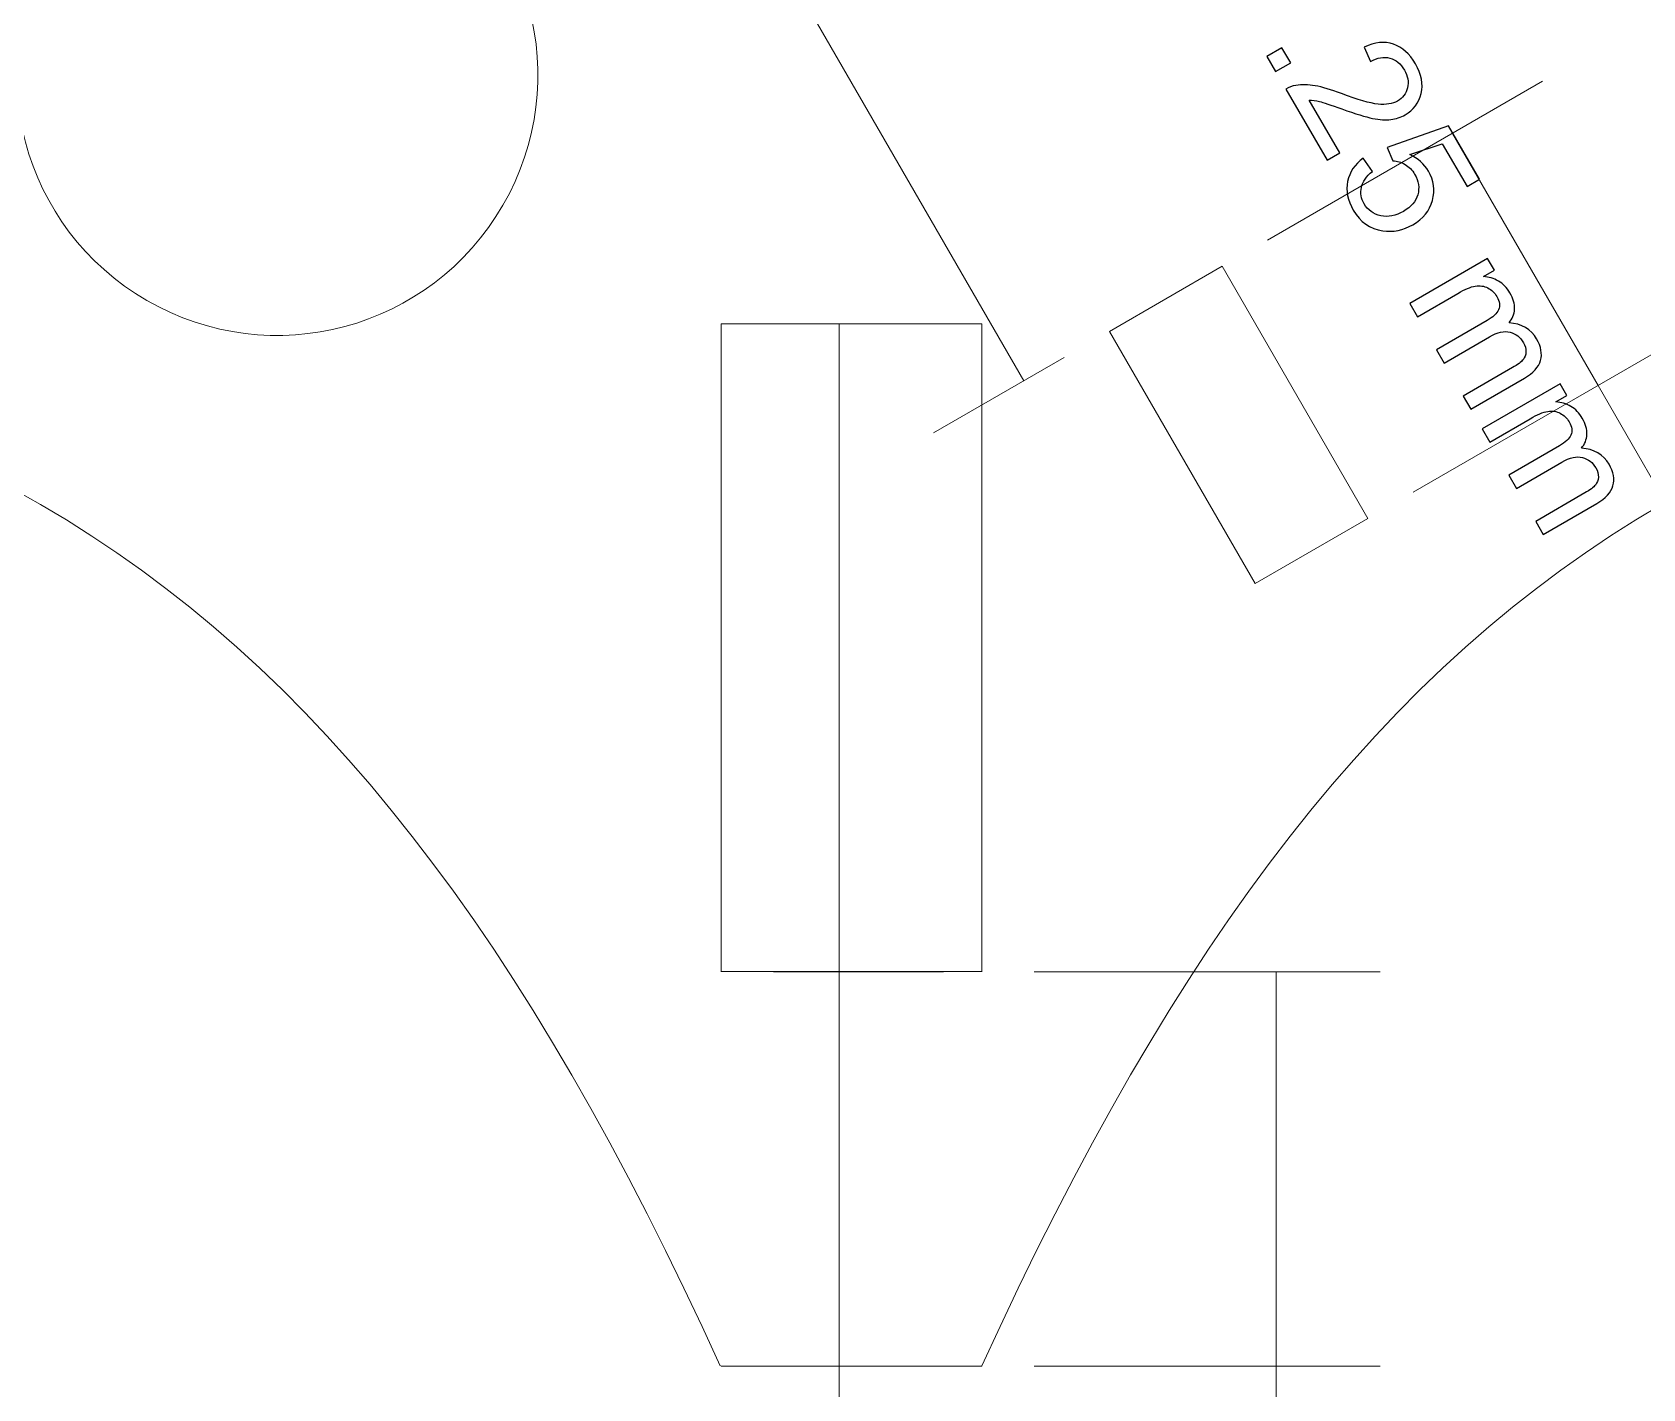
# Model space of a CAD drawing. Header units: millimetres. Extents: x -819 to 558, y -342 to 336.
# Drawn here: x 370.7 to 449.2, y -297.6 to -231.5 of the extents above; entities that cross this region are included whole.
import ezdxf

# ---------------------------------------------------------------- set-up
doc = ezdxf.new("R2010")
doc.units = ezdxf.units.MM
doc.header["$MEASUREMENT"] = 0
doc.layers.add('#Layer 1', color=7, linetype='Continuous')

msp = doc.modelspace()

# ---------------------------------------------------------------- linework, layer by layer
at = {"layer": '#Layer 1', "color": 22, "lineweight": 9}
for points, knots in [([(371.6369, -227.2473), (375.1437, -221.1732), (382.9112, -219.0918), (388.9853, -222.5988), (388.9853, -222.5988), (395.0595, -226.1058), (397.1408, -233.8733), (393.6339, -239.9474), (393.6339, -239.9474), (390.127, -246.0215), (382.3595, -248.1027), (376.2852, -244.5958), (376.2852, -244.5958), (370.2111, -241.0889), (368.1299, -233.3216), (371.6369, -227.2473)], [0, 0, 0, 0, 0.25, 0.25, 0.25, 0.25, 0.5, 0.5, 0.5, 0.5, 0.75, 0.75, 0.75, 0.75, 1, 1, 1, 1]), ([(428.6773, -242.9256), (428.6773, -242.9256), (435.7718, -255.2137), (435.7718, -255.2137), (435.7718, -255.2137), (435.7718, -255.2137), (430.2726, -258.3888), (430.2726, -258.3888), (430.2726, -258.3888), (430.2726, -258.3888), (423.1781, -246.1011), (423.1781, -246.1011)], [0, 0, 0, 0, 0.3333333, 0.3333333, 0.3333333, 0.3333333, 0.6666667, 0.6666667, 0.6666667, 0.6666667, 1, 1, 1, 1]), ([(416.9666, -245.7318), (416.9666, -245.7318), (404.2663, -245.7316), (404.2663, -245.7316), (404.2663, -245.7316), (404.2663, -245.7316), (404.2664, -277.3051), (404.2664, -277.3051), (404.2664, -277.3051), (404.2664, -277.3051), (416.9666, -277.3054), (416.9666, -277.3054)], [0, 0, 0, 0, 0.3333333, 0.3333333, 0.3333333, 0.3333333, 0.6666667, 0.6666667, 0.6666667, 0.6666667, 1, 1, 1, 1]), ([(416.9666, -277.3102), (416.9666, -277.3102), (416.9665, -277.3098), (416.9665, -277.3098), (416.9665, -277.3098), (416.9665, -277.3098), (416.9666, -245.7369), (416.9666, -245.7369), (416.9666, -245.7369), (416.9666, -245.7369), (404.2663, -245.7366), (404.2663, -245.7366), (404.2663, -245.7366), (404.2663, -245.7366), (404.2665, -277.3101), (404.2665, -277.3101)], [0, 0, 0, 0, 0.25, 0.25, 0.25, 0.25, 0.5, 0.5, 0.5, 0.5, 0.75, 0.75, 0.75, 0.75, 1, 1, 1, 1]), ([(404.2665, -296.5231), (404.2665, -296.5231), (404.2664, -296.5366), (404.2664, -296.5366), (404.2664, -296.5366), (404.2664, -296.5366), (416.9667, -296.5366), (416.9667, -296.5366), (416.9667, -296.5366), (416.9667, -296.5366), (416.9667, -296.5225), (416.9667, -296.5225)], [0, 0, 0, 0, 0.3333333, 0.3333333, 0.3333333, 0.3333333, 0.6666667, 0.6666667, 0.6666667, 0.6666667, 1, 1, 1, 1])]:
    msp.add_open_spline(points, degree=3, knots=knots, dxfattribs=at)
at = {"layer": '#Layer 1', "color": 250, "lineweight": 20}
for points in [[(406.3156, -226.5073), (406.3156, -226.5073), (419.0159, -248.5045), (419.0159, -248.5045)], [(430.875, -241.6569), (430.875, -241.6569), (444.2876, -233.9102), (444.2876, -233.9102)], [(439.8886, -236.4509), (439.8886, -236.4509), (446.9849, -248.7373), (446.9849, -248.7373)], [(406.8063, -245.7366), (406.8063, -245.7366), (415.0958, -245.7366), (415.0958, -245.7366)], [(410.0158, -245.7366), (410.0158, -245.7366), (410.016, -277.3101), (410.016, -277.3101)], [(437.9713, -253.9433), (437.9713, -253.9433), (451.3839, -246.1966), (451.3839, -246.1966)], [(420.9787, -247.3712), (420.9787, -247.3712), (414.6165, -251.0445), (414.6165, -251.0445)], [(446.9849, -248.7373), (446.9849, -248.7373), (451.6547, -256.8225), (451.6547, -256.8225)], [(406.8065, -277.3101), (406.8065, -277.3101), (415.096, -277.3101), (415.096, -277.3101)], [(410.016, -277.3101), (410.016, -277.3101), (410.0162, -311.904), (410.0162, -311.904)], [(419.5066, -277.3102), (419.5066, -277.3102), (436.3784, -277.3101), (436.3784, -277.3101)], [(431.2984, -277.3101), (431.2984, -277.3101), (431.2985, -296.5365), (431.2985, -296.5365)], [(419.5067, -296.5366), (419.5067, -296.5366), (436.3785, -296.5365), (436.3785, -296.5365)], [(431.2985, -296.5365), (431.2985, -296.5365), (431.2986, -313.8081), (431.2986, -313.8081)]]:
    msp.add_open_spline(points, degree=3, dxfattribs=at)
at = {"layer": '#Layer 1', "color": 250}
for points, knots in [([(434.4002, -237.4009), (434.4002, -237.4009), (433.7807, -237.7592), (433.7807, -237.7592), (433.7807, -237.7592), (433.7807, -237.7592), (431.7727, -234.295), (431.7727, -234.295), (431.7727, -234.295), (431.9251, -234.2005), (432.0888, -234.1398), (432.2637, -234.1115), (432.2637, -234.1115), (432.5502, -234.0622), (432.8649, -234.0692), (433.2064, -234.1313), (433.2064, -234.1313), (433.5479, -234.192), (433.9741, -234.319), (434.4877, -234.5124), (434.4877, -234.5124), (435.285, -234.8115), (435.879, -234.9822), (436.2671, -235.0246), (436.2671, -235.0246), (436.6566, -235.0655), (436.9727, -235.016), (437.2154, -234.875), (437.2154, -234.875), (437.4708, -234.7282), (437.6331, -234.5123), (437.7022, -234.2273), (437.7022, -234.2273), (437.7713, -233.9436), (437.722, -233.6557), (437.5512, -233.3622), (437.5512, -233.3622), (437.372, -233.0518), (437.1349, -232.8585), (436.8414, -232.7809), (436.8414, -232.7809), (436.548, -232.7018), (436.2361, -232.7569), (435.9059, -232.946), (435.9059, -232.946), (435.9059, -232.946), (435.5897, -232.2446), (435.5897, -232.2446), (435.5897, -232.2446), (436.1105, -232.0033), (436.5846, -231.9568), (437.0149, -232.1021), (437.0149, -232.1021), (437.444, -232.2474), (437.8038, -232.5692), (438.0931, -233.0673), (438.0931, -233.0673), (438.3838, -233.5711), (438.4755, -234.0494), (438.3668, -234.5038), (438.3668, -234.5038), (438.2582, -234.9596), (437.9972, -235.3067), (437.5851, -235.5452), (437.5851, -235.5452), (437.3748, -235.6666), (437.1434, -235.7428), (436.8922, -235.7753), (436.8922, -235.7753), (436.6397, -235.8063), (436.3433, -235.7879), (436.0033, -235.7188), (436.0033, -235.7188), (435.6645, -235.6497), (435.165, -235.4973), (434.506, -235.2615), (434.506, -235.2615), (433.9585, -235.0627), (433.5945, -234.9427), (433.4152, -234.9004), (433.4152, -234.9004), (433.236, -234.858), (433.0681, -234.834), (432.91, -234.8298), (432.91, -234.8298), (432.91, -234.8298), (434.4002, -237.4009), (434.4002, -237.4009)], [0, 0, 0, 0, 0.0454545, 0.0454545, 0.0454545, 0.0454545, 0.0909091, 0.0909091, 0.0909091, 0.0909091, 0.1363636, 0.1363636, 0.1363636, 0.1363636, 0.1818182, 0.1818182, 0.1818182, 0.1818182, 0.2272727, 0.2272727, 0.2272727, 0.2272727, 0.2727273, 0.2727273, 0.2727273, 0.2727273, 0.3181818, 0.3181818, 0.3181818, 0.3181818, 0.3636364, 0.3636364, 0.3636364, 0.3636364, 0.4090909, 0.4090909, 0.4090909, 0.4090909, 0.4545455, 0.4545455, 0.4545455, 0.4545455, 0.5, 0.5, 0.5, 0.5, 0.5454545, 0.5454545, 0.5454545, 0.5454545, 0.5909091, 0.5909091, 0.5909091, 0.5909091, 0.6363636, 0.6363636, 0.6363636, 0.6363636, 0.6818182, 0.6818182, 0.6818182, 0.6818182, 0.7272727, 0.7272727, 0.7272727, 0.7272727, 0.7727273, 0.7727273, 0.7727273, 0.7727273, 0.8181818, 0.8181818, 0.8181818, 0.8181818, 0.8636364, 0.8636364, 0.8636364, 0.8636364, 0.9090909, 0.9090909, 0.9090909, 0.9090909, 0.9545455, 0.9545455, 0.9545455, 0.9545455, 1, 1, 1, 1]), ([(430.8533, -232.701), (430.8533, -232.701), (431.5872, -232.2763), (431.5872, -232.2763), (431.5872, -232.2763), (431.5872, -232.2763), (432.0119, -233.01), (432.0119, -233.01), (432.0119, -233.01), (432.0119, -233.01), (431.2781, -233.4348), (431.2781, -233.4348), (431.2781, -233.4348), (431.2781, -233.4348), (430.8533, -232.701), (430.8533, -232.701)], [0, 0, 0, 0, 0.25, 0.25, 0.25, 0.25, 0.5, 0.5, 0.5, 0.5, 0.75, 0.75, 0.75, 0.75, 1, 1, 1, 1]), ([(435.5481, -237.659), (435.5481, -237.659), (435.9968, -238.3024), (435.9968, -238.3024), (435.9968, -238.3024), (435.6963, -238.5423), (435.5171, -238.802), (435.4564, -239.0814), (435.4564, -239.0814), (435.3971, -239.3594), (435.4423, -239.6275), (435.5905, -239.8843), (435.5905, -239.8843), (435.7711, -240.1947), (436.0392, -240.3881), (436.3976, -240.4685), (436.3976, -240.4685), (436.7546, -240.5475), (437.1272, -240.4741), (437.5138, -240.2512), (437.5138, -240.2512), (437.8807, -240.0381), (438.1107, -239.7672), (438.2025, -239.4384), (438.2025, -239.4384), (438.2955, -239.1082), (438.2447, -238.778), (438.0514, -238.4435), (438.0514, -238.4435), (437.9315, -238.2361), (437.7763, -238.0766), (437.5843, -237.9638), (437.5843, -237.9638), (437.3939, -237.8523), (437.1963, -237.7916), (436.9902, -237.7831), (436.9902, -237.7831), (436.9902, -237.7831), (436.7193, -237.134), (436.7193, -237.134), (436.7193, -237.134), (436.7193, -237.134), (439.7053, -236.0799), (439.7053, -236.0799), (439.7053, -236.0799), (439.7053, -236.0799), (441.2165, -238.6863), (441.2165, -238.6863), (441.2165, -238.6863), (441.2165, -238.6863), (440.6013, -239.0433), (440.6013, -239.0433), (440.6013, -239.0433), (440.6013, -239.0433), (439.3892, -236.952), (439.3892, -236.952), (439.3892, -236.952), (439.3892, -236.952), (437.8171, -237.4854), (437.8171, -237.4854), (437.8171, -237.4854), (438.2179, -237.673), (438.5185, -237.9398), (438.7189, -238.2855), (438.7189, -238.2855), (438.9842, -238.7427), (439.0505, -239.221), (438.915, -239.7192), (438.915, -239.7192), (438.781, -240.2188), (438.4649, -240.6125), (437.9667, -240.9003), (437.9667, -240.9003), (437.4926, -241.1754), (437.0015, -241.2743), (436.4964, -241.1981), (436.4964, -241.1981), (435.8769, -241.1091), (435.3986, -240.7733), (435.0613, -240.1905), (435.0613, -240.1905), (434.7846, -239.715), (434.6929, -239.2479), (434.7861, -238.7921), (434.7861, -238.7921), (434.8778, -238.3349), (435.1318, -237.9581), (435.5481, -237.659)], [0, 0, 0, 0, 0.0454545, 0.0454545, 0.0454545, 0.0454545, 0.0909091, 0.0909091, 0.0909091, 0.0909091, 0.1363636, 0.1363636, 0.1363636, 0.1363636, 0.1818182, 0.1818182, 0.1818182, 0.1818182, 0.2272727, 0.2272727, 0.2272727, 0.2272727, 0.2727273, 0.2727273, 0.2727273, 0.2727273, 0.3181818, 0.3181818, 0.3181818, 0.3181818, 0.3636364, 0.3636364, 0.3636364, 0.3636364, 0.4090909, 0.4090909, 0.4090909, 0.4090909, 0.4545455, 0.4545455, 0.4545455, 0.4545455, 0.5, 0.5, 0.5, 0.5, 0.5454545, 0.5454545, 0.5454545, 0.5454545, 0.5909091, 0.5909091, 0.5909091, 0.5909091, 0.6363636, 0.6363636, 0.6363636, 0.6363636, 0.6818182, 0.6818182, 0.6818182, 0.6818182, 0.7272727, 0.7272727, 0.7272727, 0.7272727, 0.7727273, 0.7727273, 0.7727273, 0.7727273, 0.8181818, 0.8181818, 0.8181818, 0.8181818, 0.8636364, 0.8636364, 0.8636364, 0.8636364, 0.9090909, 0.9090909, 0.9090909, 0.9090909, 0.9545455, 0.9545455, 0.9545455, 0.9545455, 1, 1, 1, 1]), ([(437.8088, -244.7492), (437.8088, -244.7492), (441.6061, -242.5479), (441.6061, -242.5479), (441.6061, -242.5479), (441.6061, -242.5479), (441.9406, -243.1236), (441.9406, -243.1236), (441.9406, -243.1236), (441.9406, -243.1236), (441.4071, -243.4327), (441.4071, -243.4327), (441.4071, -243.4327), (441.6626, -243.4439), (441.9039, -243.5159), (442.1311, -243.6486), (442.1311, -243.6486), (442.3596, -243.7798), (442.5459, -243.9731), (442.6927, -244.2257), (442.6927, -244.2257), (442.8563, -244.5065), (442.9312, -244.7718), (442.9185, -245.0188), (442.9185, -245.0188), (442.9057, -245.2671), (442.8169, -245.4886), (442.6503, -245.6834), (442.6503, -245.6834), (443.267, -245.7271), (443.7157, -245.9896), (443.9951, -246.4708), (443.9951, -246.4708), (444.2124, -246.8476), (444.2759, -247.1975), (444.1857, -247.5206), (444.1857, -247.5206), (444.0939, -247.8438), (443.8315, -248.1317), (443.3982, -248.3829), (443.3982, -248.3829), (443.3982, -248.3829), (440.7919, -249.8942), (440.7919, -249.8942), (440.7919, -249.8942), (440.7919, -249.8942), (440.4208, -249.2536), (440.4208, -249.2536), (440.4208, -249.2536), (440.4208, -249.2536), (442.8126, -247.8678), (442.8126, -247.8678), (442.8126, -247.8678), (443.0694, -247.7183), (443.243, -247.5899), (443.3319, -247.4825), (443.3319, -247.4825), (443.4208, -247.3753), (443.4688, -247.2469), (443.4744, -247.0974), (443.4744, -247.0974), (443.4801, -246.9478), (443.4392, -246.7982), (443.3545, -246.6514), (443.3545, -246.6514), (443.1992, -246.3847), (442.982, -246.2139), (442.7026, -246.1406), (442.7026, -246.1406), (442.4217, -246.0672), (442.0873, -246.1434), (441.6965, -246.3706), (441.6965, -246.3706), (441.6965, -246.3706), (439.4894, -247.6491), (439.4894, -247.6491), (439.4894, -247.6491), (439.4894, -247.6491), (439.1169, -247.0057), (439.1169, -247.0057), (439.1169, -247.0057), (439.1169, -247.0057), (441.5835, -245.5747), (441.5835, -245.5747), (441.5835, -245.5747), (441.87, -245.4097), (442.0534, -245.2332), (442.1367, -245.0455), (442.1367, -245.0455), (442.2185, -244.8565), (442.1903, -244.6434), (442.0521, -244.4063), (442.0521, -244.4063), (441.9475, -244.2243), (441.8022, -244.0846), (441.6188, -243.9858), (441.6188, -243.9858), (441.4339, -243.8885), (441.2294, -243.8574), (441.0064, -243.8942), (441.0064, -243.8942), (440.782, -243.9322), (440.4984, -244.0507), (440.1527, -244.2511), (440.1527, -244.2511), (440.1527, -244.2511), (438.1828, -245.3927), (438.1828, -245.3927), (438.1828, -245.3927), (438.1828, -245.3927), (437.8088, -244.7492), (437.8088, -244.7492)], [0, 0, 0, 0, 0.0357143, 0.0357143, 0.0357143, 0.0357143, 0.0714286, 0.0714286, 0.0714286, 0.0714286, 0.1071429, 0.1071429, 0.1071429, 0.1071429, 0.1428571, 0.1428571, 0.1428571, 0.1428571, 0.1785714, 0.1785714, 0.1785714, 0.1785714, 0.2142857, 0.2142857, 0.2142857, 0.2142857, 0.25, 0.25, 0.25, 0.25, 0.2857143, 0.2857143, 0.2857143, 0.2857143, 0.3214286, 0.3214286, 0.3214286, 0.3214286, 0.3571429, 0.3571429, 0.3571429, 0.3571429, 0.3928571, 0.3928571, 0.3928571, 0.3928571, 0.4285714, 0.4285714, 0.4285714, 0.4285714, 0.4642857, 0.4642857, 0.4642857, 0.4642857, 0.5, 0.5, 0.5, 0.5, 0.5357143, 0.5357143, 0.5357143, 0.5357143, 0.5714286, 0.5714286, 0.5714286, 0.5714286, 0.6071429, 0.6071429, 0.6071429, 0.6071429, 0.6428571, 0.6428571, 0.6428571, 0.6428571, 0.6785714, 0.6785714, 0.6785714, 0.6785714, 0.7142857, 0.7142857, 0.7142857, 0.7142857, 0.75, 0.75, 0.75, 0.75, 0.7857143, 0.7857143, 0.7857143, 0.7857143, 0.8214286, 0.8214286, 0.8214286, 0.8214286, 0.8571429, 0.8571429, 0.8571429, 0.8571429, 0.8928571, 0.8928571, 0.8928571, 0.8928571, 0.9285714, 0.9285714, 0.9285714, 0.9285714, 0.9642857, 0.9642857, 0.9642857, 0.9642857, 1, 1, 1, 1]), ([(441.3352, -250.8571), (441.3352, -250.8571), (445.1325, -248.6558), (445.1325, -248.6558), (445.1325, -248.6558), (445.1325, -248.6558), (445.467, -249.2315), (445.467, -249.2315), (445.467, -249.2315), (445.467, -249.2315), (444.9335, -249.5406), (444.9335, -249.5406), (444.9335, -249.5406), (445.189, -249.5518), (445.4303, -249.6238), (445.6575, -249.7565), (445.6575, -249.7565), (445.886, -249.8877), (446.0723, -250.081), (446.2191, -250.3336), (446.2191, -250.3336), (446.3827, -250.6144), (446.4576, -250.8797), (446.4449, -251.1267), (446.4449, -251.1267), (446.4321, -251.375), (446.3433, -251.5965), (446.1767, -251.7913), (446.1767, -251.7913), (446.7934, -251.835), (447.2421, -252.0975), (447.5215, -252.5787), (447.5215, -252.5787), (447.7388, -252.9555), (447.8023, -253.3054), (447.7121, -253.6285), (447.7121, -253.6285), (447.6203, -253.9517), (447.3579, -254.2396), (446.9246, -254.4908), (446.9246, -254.4908), (446.9246, -254.4908), (444.3183, -256.0021), (444.3183, -256.0021), (444.3183, -256.0021), (444.3183, -256.0021), (443.9472, -255.3615), (443.9472, -255.3615), (443.9472, -255.3615), (443.9472, -255.3615), (446.339, -253.9757), (446.339, -253.9757), (446.339, -253.9757), (446.5958, -253.8262), (446.7694, -253.6978), (446.8583, -253.5904), (446.8583, -253.5904), (446.9472, -253.4832), (446.9952, -253.3548), (447.0008, -253.2053), (447.0008, -253.2053), (447.0065, -253.0557), (446.9656, -252.9061), (446.8809, -252.7593), (446.8809, -252.7593), (446.7256, -252.4926), (446.5084, -252.3218), (446.229, -252.2485), (446.229, -252.2485), (445.9481, -252.1751), (445.6137, -252.2513), (445.2229, -252.4785), (445.2229, -252.4785), (445.2229, -252.4785), (443.0158, -253.757), (443.0158, -253.757), (443.0158, -253.757), (443.0158, -253.757), (442.6433, -253.1136), (442.6433, -253.1136), (442.6433, -253.1136), (442.6433, -253.1136), (445.1099, -251.6826), (445.1099, -251.6826), (445.1099, -251.6826), (445.3964, -251.5176), (445.5798, -251.3411), (445.6631, -251.1534), (445.6631, -251.1534), (445.7449, -250.9644), (445.7167, -250.7513), (445.5785, -250.5142), (445.5785, -250.5142), (445.4739, -250.3322), (445.3286, -250.1925), (445.1452, -250.0937), (445.1452, -250.0937), (444.9603, -249.9964), (444.7558, -249.9653), (444.5328, -250.0021), (444.5328, -250.0021), (444.3084, -250.0401), (444.0248, -250.1586), (443.6791, -250.359), (443.6791, -250.359), (443.6791, -250.359), (441.7092, -251.5006), (441.7092, -251.5006), (441.7092, -251.5006), (441.7092, -251.5006), (441.3352, -250.8571), (441.3352, -250.8571)], [0, 0, 0, 0, 0.0357143, 0.0357143, 0.0357143, 0.0357143, 0.0714286, 0.0714286, 0.0714286, 0.0714286, 0.1071429, 0.1071429, 0.1071429, 0.1071429, 0.1428571, 0.1428571, 0.1428571, 0.1428571, 0.1785714, 0.1785714, 0.1785714, 0.1785714, 0.2142857, 0.2142857, 0.2142857, 0.2142857, 0.25, 0.25, 0.25, 0.25, 0.2857143, 0.2857143, 0.2857143, 0.2857143, 0.3214286, 0.3214286, 0.3214286, 0.3214286, 0.3571429, 0.3571429, 0.3571429, 0.3571429, 0.3928571, 0.3928571, 0.3928571, 0.3928571, 0.4285714, 0.4285714, 0.4285714, 0.4285714, 0.4642857, 0.4642857, 0.4642857, 0.4642857, 0.5, 0.5, 0.5, 0.5, 0.5357143, 0.5357143, 0.5357143, 0.5357143, 0.5714286, 0.5714286, 0.5714286, 0.5714286, 0.6071429, 0.6071429, 0.6071429, 0.6071429, 0.6428571, 0.6428571, 0.6428571, 0.6428571, 0.6785714, 0.6785714, 0.6785714, 0.6785714, 0.7142857, 0.7142857, 0.7142857, 0.7142857, 0.75, 0.75, 0.75, 0.75, 0.7857143, 0.7857143, 0.7857143, 0.7857143, 0.8214286, 0.8214286, 0.8214286, 0.8214286, 0.8571429, 0.8571429, 0.8571429, 0.8571429, 0.8928571, 0.8928571, 0.8928571, 0.8928571, 0.9285714, 0.9285714, 0.9285714, 0.9285714, 0.9642857, 0.9642857, 0.9642857, 0.9642857, 1, 1, 1, 1])]:
    msp.add_open_spline(points, degree=3, knots=knots, dxfattribs=at)
at = {"layer": '#Layer 1', "color": 22, "lineweight": 9}
for points in [[(318.1672, -246.8006), (363.382, -242.4767), (385.4432, -255.1993), (404.2224, -296.5232)], [(503.0234, -246.7996), (457.809, -242.4757), (435.7479, -255.1982), (416.9685, -296.5225)], [(428.6755, -242.9273), (428.6755, -242.9273), (423.1784, -246.1012), (423.1784, -246.1012)]]:
    msp.add_open_spline(points, degree=3, dxfattribs=at)

doc.saveas('drawing.dxf')
